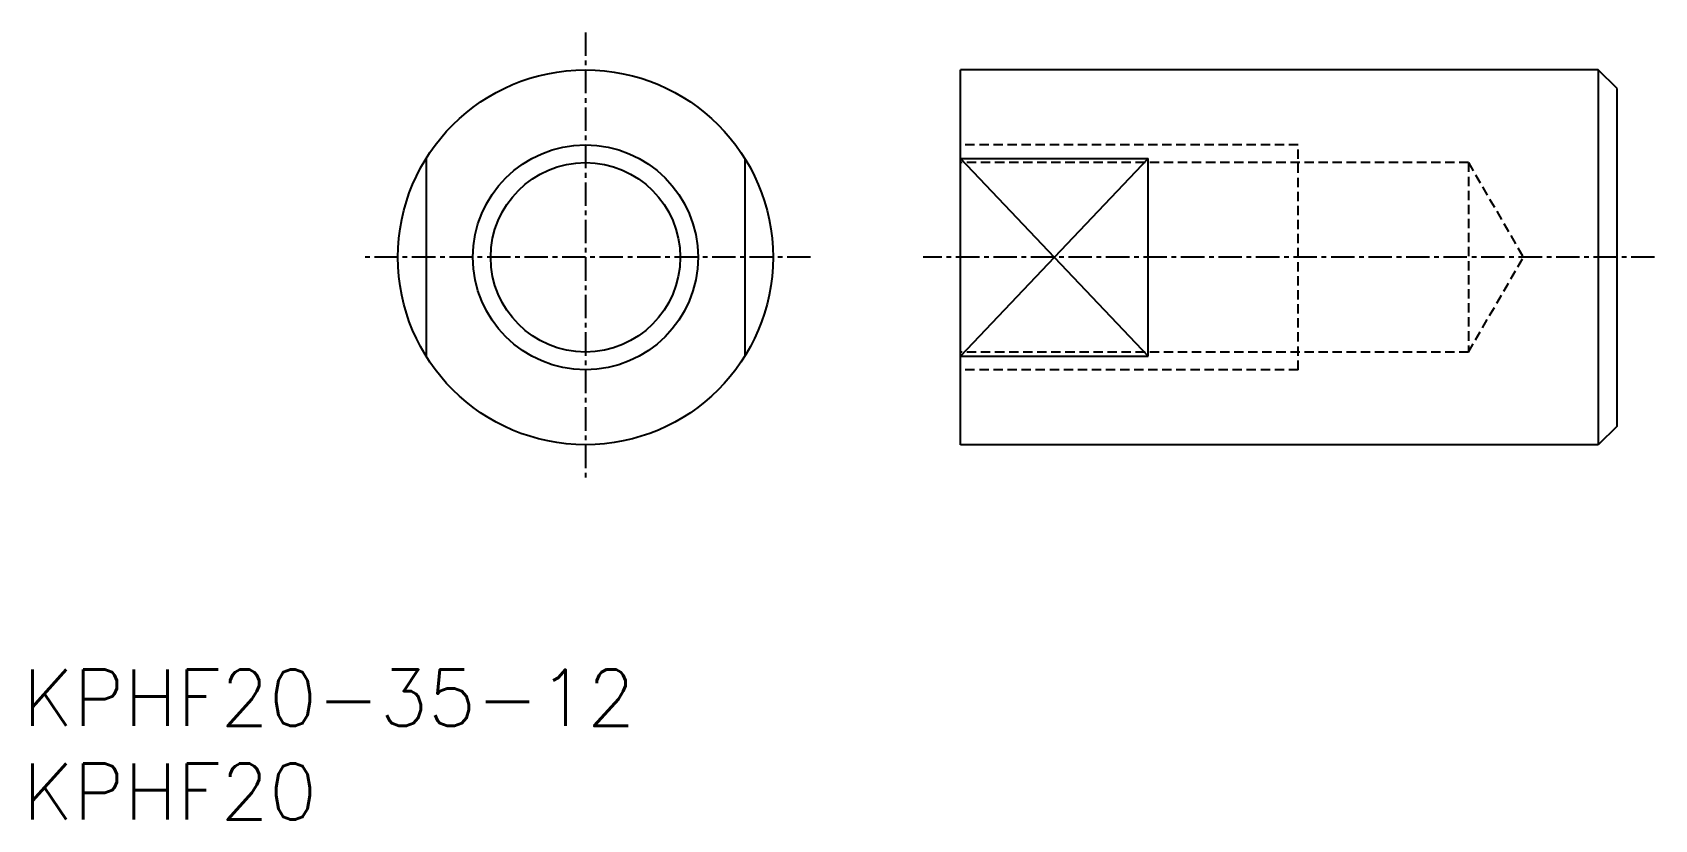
# Model space of a CAD drawing. Extents: x 0.5 to 87, y 0 to 42.
import ezdxf

# ---------------------------------------------------------------- set-up
doc = ezdxf.new("R2010")
doc.units = 0
doc.linetypes.add('CENTER', pattern=[2, 1.25, -0.25, 0.25, -0.25])
doc.linetypes.add('DASHED', pattern=[0.75, 0.5, -0.25])
doc.layers.get('0').update_dxf_attribs({"linetype": 'CONTINUOUS'})
doc.layers.add('CENTER', color=1, linetype='CENTER')
doc.styles.get("Standard").update_dxf_attribs({"font": 'txt.shx'})

# ---------------------------------------------------------------- blocks, each defined once
blk = doc.blocks.new('*U7')
at = {"color": 7, "linetype": 'CONTINUOUS'}
blk.add_text('KPHF20', height=3, dxfattribs=at).set_placement((0, 0))
blk = doc.blocks.new('*U8')
at = {"color": 7, "linetype": 'CONTINUOUS'}
blk.add_text('KPHF20-35-12', height=3, dxfattribs=at).set_placement((0, 5))

msp = doc.modelspace()

# ---------------------------------------------------------------- linework, layer by layer
at = {"color": 7, "linetype": 'CONTINUOUS'}
for p, q in [((50, 20), (50, 40)), ((84, 40), (50, 40)), ((85, 39), (84, 40)), ((84, 40), (84, 20)), ((85, 21), (85, 39)), ((21.5, 35.268), (21.5, 24.732)), ((38.5, 35.268), (38.5, 24.732)), ((50, 35.268), (60, 35.268)), ((50, 35.268), (60, 24.732)), ((60, 35.268), (50, 24.732)), ((60, 24.732), (60, 35.268)), ((50, 24.732), (60, 24.732)), ((85, 21), (84, 20)), ((84, 20), (50, 20))]:
    msp.add_line(p, q, dxfattribs=at)
at = {"color": 3, "linetype": 'DASHED'}
for p, q in [((68, 36), (50, 36)), ((68, 24), (68, 36)), ((77.083, 35.053), (50, 35.053)), ((77.083, 35.053), (80, 30)), ((77.083, 35.053), (77.083, 24.947)), ((77.083, 24.947), (80, 30)), ((77.083, 24.947), (50, 24.947)), ((68, 24), (50, 24))]:
    msp.add_line(p, q, dxfattribs=at)
at = {"color": 7, "linetype": 'CONTINUOUS'}
for radius in [10, 5.053]:
    msp.add_circle((30, 30), radius, dxfattribs=at)
at = {"color": 3, "linetype": 'CONTINUOUS'}
msp.add_circle((30, 30), 6, dxfattribs=at)
at = {"layer": 'CENTER', "color": 1, "linetype": 'CENTER'}
for p, q in [((30, 42), (30, 18)), ((42, 30), (18, 30)), ((87, 30), (48, 30))]:
    msp.add_line(p, q, dxfattribs=at)

# ---------------------------------------------------------------- block references
at = {"color": 7, "linetype": 'CONTINUOUS'}
for name in ['*U8', '*U7']:
    msp.add_blockref(name, (0, 0), dxfattribs=at)

doc.saveas('drawing.dxf')
